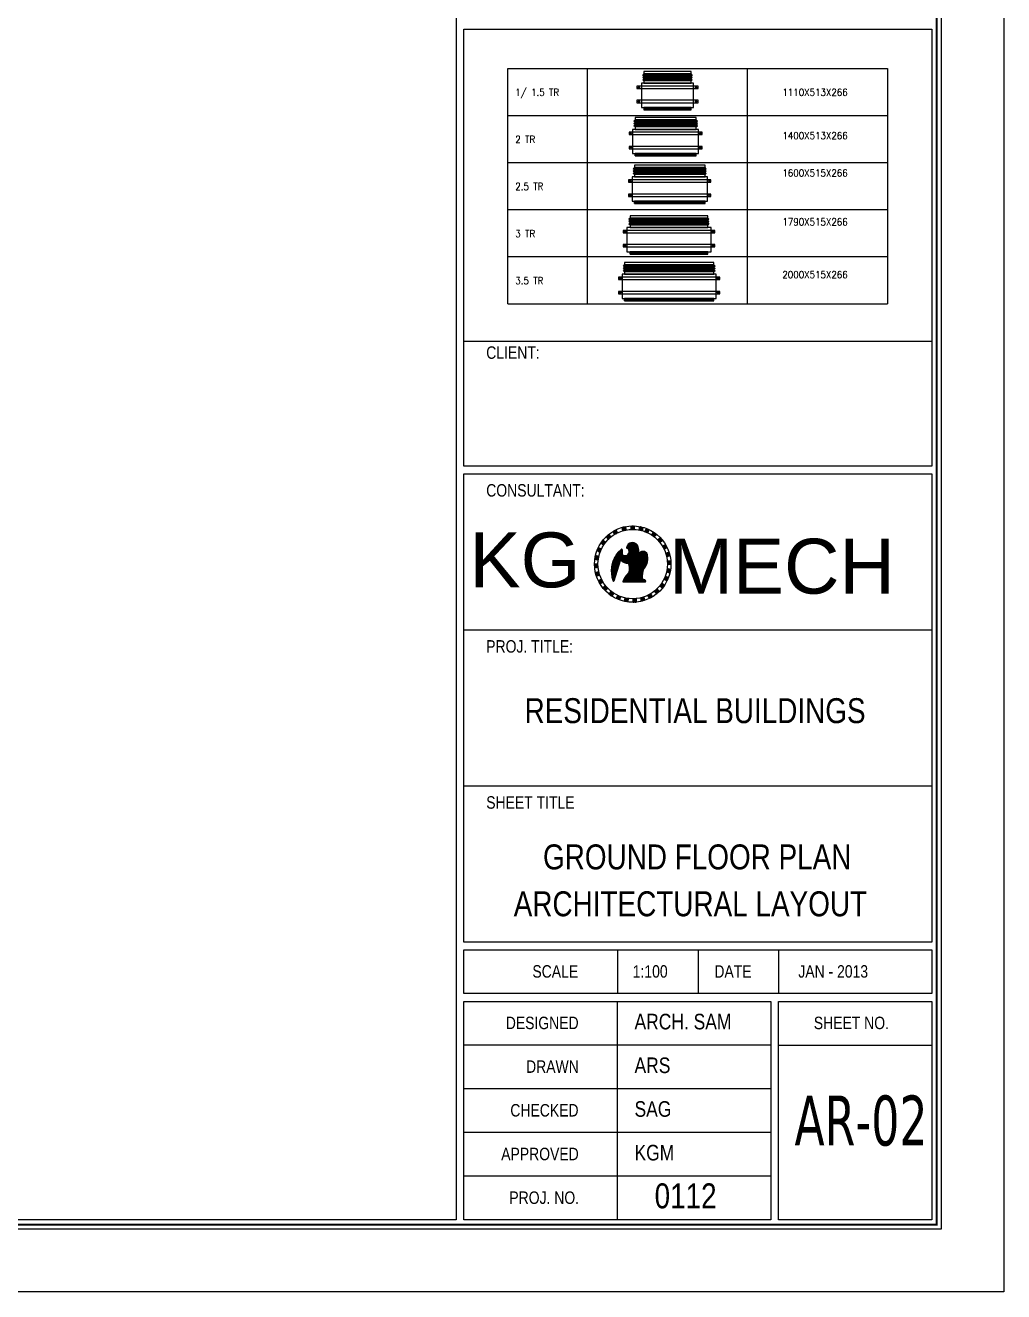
# Model space of a CAD drawing. Header units: millimetres. Extents: x -1288794 to 2153086, y -2701644 to -1335282.
# Drawn here: x 884316 to 905103, y -1519494 to -1492595 of the extents above; entities that cross this region are included whole.
import ezdxf
from ezdxf.enums import TextEntityAlignment as Align

# ---------------------------------------------------------------- set-up
doc = ezdxf.new("R2010")
doc.units = ezdxf.units.MM
doc.header["$LTSCALE"] = 100
for name, color, linetype in [('AC-HLTEXT', 100, 'Continuous'), ('DAIMENTION', 32, 'Continuous'), ('FCU-AC', 160, 'Continuous'), ('LOGO LINE', 7, 'Continuous'), ('LOGO1LINE', 7, 'Continuous'), ('TEXT', 4, 'Continuous')]:
    doc.layers.add(name, color=color, linetype=linetype)
doc.styles.add('ISTILO', font='sanss___.ttf', dxfattribs={"width": 0.8, "height": 400})
doc.styles.add('MKL', font='swisse.ttf')
doc.styles.add('ROMANS', font='romans.shx', dxfattribs={"width": 0.8})
doc.styles.add('SANSSERIF', font='sas_____.pfb')
doc.styles.add('TAHOMA', font='tahoma.ttf', dxfattribs={"width": 0.7})

# ---------------------------------------------------------------- blocks, each defined once
blk = doc.blocks.new('fcu 3.5 tr')
at = {"layer": 'FCU-AC'}
h = blk.add_hatch(dxfattribs=at)
h.set_pattern_fill('NET', color=3)
h.paths.add_polyline_path([(100970, -1580238), (99070, -1580238), (99070, -1580288), (100970, -1580288)])
at = {"layer": 'FCU-AC', "color": 1}
for p, q in [((100970, -1579475), (99070, -1579475)), ((99070, -1579475), (99070, -1579525)), ((100970, -1579525), (100970, -1579475)), ((99070, -1579525), (100970, -1579525)), ((100970, -1579675), (99070, -1579675)), ((99070, -1579675), (99070, -1579725)), ((99070, -1579725), (100970, -1579725)), ((100970, -1579725), (100970, -1579675))]:
    blk.add_line(p, q, dxfattribs=at)
at = {"layer": 'FCU-AC'}
for p, q in [((99045, -1579550), (99070, -1579525)), ((100995, -1579550), (99045, -1579550)), ((99045, -1579550), (99070, -1579575)), ((99045, -1579600), (99070, -1579575)), ((100995, -1579600), (99045, -1579600)), ((99045, -1579600), (99070, -1579625)), ((99045, -1579650), (99070, -1579625)), ((100995, -1579650), (99045, -1579650)), ((99045, -1579650), (99070, -1579675)), ((100970, -1579525), (99070, -1579525)), ((100970, -1579575), (99070, -1579575)), ((100970, -1579575), (99070, -1579575)), ((100970, -1579625), (99070, -1579625)), ((100970, -1579625), (99070, -1579625)), ((100995, -1579550), (100970, -1579525)), ((100995, -1579550), (100970, -1579575)), ((100995, -1579600), (100970, -1579575)), ((100995, -1579600), (100970, -1579625)), ((100995, -1579650), (100970, -1579625)), ((100995, -1579650), (100970, -1579675))]:
    blk.add_line(p, q, dxfattribs=at)
blk.add_lwpolyline([(99020, -1580238), (101020, -1580238), (101020, -1579725), (99020, -1579725)], close=True, dxfattribs=at)
at = {"layer": 'FCU-AC', "color": 6}
for points in [[(98945, -1579838), (101095, -1579838), (101095, -1579788), (98945, -1579788)], [(98945, -1580138), (101095, -1580138), (101095, -1580088), (98945, -1580088)]]:
    blk.add_lwpolyline(points, close=True, dxfattribs=at)
at = {"layer": 'FCU-AC', "color": 3}
blk.add_lwpolyline([(99070, -1580288), (100970, -1580288), (100970, -1580238), (99070, -1580238)], close=True, dxfattribs=at)
at = {"layer": 'FCU-AC', "color": 6}
for centre in [(98982, -1579813), (101057, -1579813), (98982, -1580113), (101057, -1580113)]:
    blk.add_circle(centre, 12.5, dxfattribs=at)
blk = doc.blocks.new('fcu-1    1.5 tr')
h = blk.add_hatch()
h.set_pattern_fill('NET', color=3)
h.paths.add_polyline_path([(78733, -1589179), (77733, -1589179), (77733, -1589229), (78733, -1589229)])
at = {"color": 3}
blk.add_lwpolyline([(77733, -1589229), (78733, -1589229), (78733, -1589179), (77733, -1589179)], close=True, dxfattribs=at)
at = {"layer": 'FCU-AC', "color": 5}
for p, q in [((77733, -1588466), (77708, -1588491)), ((78758, -1588491), (77708, -1588491)), ((77733, -1588516), (77708, -1588491)), ((77733, -1588516), (77708, -1588541)), ((78758, -1588541), (77708, -1588541)), ((77733, -1588566), (77708, -1588541)), ((77733, -1588566), (77708, -1588591)), ((78758, -1588591), (77708, -1588591)), ((77733, -1588616), (77708, -1588591)), ((78733, -1588516), (77733, -1588516)), ((78733, -1588566), (77733, -1588566)), ((78758, -1588491), (78733, -1588466)), ((78758, -1588491), (78733, -1588516)), ((78758, -1588541), (78733, -1588516)), ((78758, -1588541), (78733, -1588566)), ((78758, -1588591), (78733, -1588566)), ((78758, -1588591), (78733, -1588616))]:
    blk.add_line(p, q, dxfattribs=at)
at = {"layer": 'FCU-AC', "color": 1}
for p, q in [((78733, -1588416), (77733, -1588416)), ((77733, -1588416), (77733, -1588466)), ((77733, -1588466), (78733, -1588466)), ((78733, -1588616), (77733, -1588616)), ((77733, -1588616), (77733, -1588666)), ((78733, -1588466), (78733, -1588416)), ((78733, -1588666), (78733, -1588616)), ((77733, -1588666), (78733, -1588666))]:
    blk.add_line(p, q, dxfattribs=at)
at = {"layer": 'FCU-AC'}
for p, q in [((78733, -1588466), (77733, -1588466)), ((78788, -1588666), (77678, -1588666)), ((77678, -1588666), (77678, -1589179)), ((78788, -1589179), (78788, -1588666)), ((77678, -1589179), (78788, -1589179))]:
    blk.add_line(p, q, dxfattribs=at)
at = {"layer": 'FCU-AC', "color": 2}
for p, q in [((78733, -1588516), (77733, -1588516)), ((78733, -1588566), (77733, -1588566))]:
    blk.add_line(p, q, dxfattribs=at)
at = {"layer": 'FCU-AC', "color": 6}
for points in [[(77583, -1588779), (78883, -1588779), (78883, -1588729), (77583, -1588729)], [(77583, -1589079), (78883, -1589079), (78883, -1589029), (77583, -1589029)]]:
    blk.add_lwpolyline(points, close=True, dxfattribs=at)
for centre in [(77629, -1588755), (78837, -1588755), (77629, -1589055), (78837, -1589055)]:
    blk.add_circle(centre, 12.5, dxfattribs=at)
blk = doc.blocks.new('fcu 2 tr')
h = blk.add_hatch()
h.set_pattern_fill('NET', color=3)
h.paths.add_polyline_path([(80954, -1588493), (79654, -1588493), (79654, -1588543), (80954, -1588543)])
at = {"layer": 'FCU-AC'}
for p, q in [((79654, -1587780), (79629, -1587805)), ((80979, -1587805), (79629, -1587805)), ((79654, -1587830), (79629, -1587805)), ((79654, -1587830), (79629, -1587855)), ((80954, -1587780), (79654, -1587780)), ((80954, -1587830), (79654, -1587830)), ((80954, -1587830), (79654, -1587830)), ((80954, -1587780), (80979, -1587805)), ((80954, -1587830), (80979, -1587805)), ((80954, -1587830), (80979, -1587855)), ((80979, -1587855), (79629, -1587855)), ((79654, -1587880), (79629, -1587855)), ((79654, -1587880), (79629, -1587905)), ((80979, -1587905), (79629, -1587905)), ((79654, -1587930), (79629, -1587905)), ((80954, -1587880), (79654, -1587880)), ((80954, -1587880), (79654, -1587880)), ((80954, -1587880), (80979, -1587855)), ((80954, -1587880), (80979, -1587905)), ((80954, -1587930), (80979, -1587905))]:
    blk.add_line(p, q, dxfattribs=at)
at = {"layer": 'FCU-AC', "color": 1}
for p, q in [((80954, -1587730), (79654, -1587730)), ((79654, -1587730), (79654, -1587780)), ((79654, -1587780), (80954, -1587780)), ((80954, -1587780), (80954, -1587730)), ((80954, -1587930), (79654, -1587930)), ((79654, -1587930), (79654, -1587980)), ((79654, -1587980), (80954, -1587980)), ((80954, -1587980), (80954, -1587930))]:
    blk.add_line(p, q, dxfattribs=at)
at = {"layer": 'FCU-AC', "color": 6}
for points in [[(79529, -1588093), (81079, -1588093), (81079, -1588043), (79529, -1588043)], [(79529, -1588393), (81079, -1588393), (81079, -1588343), (79529, -1588343)]]:
    blk.add_lwpolyline(points, close=True, dxfattribs=at)
at = {"layer": 'FCU-AC'}
blk.add_lwpolyline([(79604, -1588493), (81004, -1588493), (81004, -1587980), (79604, -1587980)], close=True, dxfattribs=at)
at = {"layer": 'FCU-AC', "color": 3}
blk.add_lwpolyline([(79654, -1588543), (80954, -1588543), (80954, -1588493), (79654, -1588493)], close=True, dxfattribs=at)
at = {"layer": 'FCU-AC', "color": 6}
for centre in [(79566, -1588068), (81041, -1588068), (79566, -1588368), (81041, -1588368)]:
    blk.add_circle(centre, 12.5, dxfattribs=at)
blk = doc.blocks.new('fcu 2.5 tr')
h = blk.add_hatch()
h.set_pattern_fill('NET', color=3)
h.paths.add_polyline_path([(83172, -1587743), (81672, -1587743), (81672, -1587793), (83172, -1587793)])
at = {"layer": 'FCU-AC'}
for p, q in [((81672, -1587030), (81647, -1587055)), ((83172, -1587030), (81672, -1587030)), ((83197, -1587055), (83172, -1587030)), ((83197, -1587055), (81647, -1587055)), ((81672, -1587080), (81647, -1587055)), ((81672, -1587080), (81647, -1587105)), ((83197, -1587105), (81647, -1587105)), ((81672, -1587130), (81647, -1587105)), ((81672, -1587130), (81647, -1587155)), ((83197, -1587155), (81647, -1587155)), ((81672, -1587180), (81647, -1587155)), ((83172, -1587080), (81672, -1587080)), ((83172, -1587080), (81672, -1587080)), ((83172, -1587130), (81672, -1587130)), ((83172, -1587130), (81672, -1587130)), ((83197, -1587055), (83172, -1587080)), ((83197, -1587105), (83172, -1587080)), ((83197, -1587105), (83172, -1587130)), ((83197, -1587155), (83172, -1587130)), ((83197, -1587155), (83172, -1587180))]:
    blk.add_line(p, q, dxfattribs=at)
at = {"layer": 'FCU-AC', "color": 1}
for p, q in [((83172, -1586980), (81672, -1586980)), ((81672, -1586980), (81672, -1587030)), ((81672, -1587030), (83172, -1587030)), ((83172, -1587030), (83172, -1586980)), ((83172, -1587180), (81672, -1587180)), ((81672, -1587180), (81672, -1587230)), ((81672, -1587230), (83172, -1587230)), ((83172, -1587230), (83172, -1587180))]:
    blk.add_line(p, q, dxfattribs=at)
at = {"layer": 'FCU-AC', "color": 6}
for points in [[(81547, -1587343), (83297, -1587343), (83297, -1587293), (81547, -1587293)], [(81547, -1587643), (83297, -1587643), (83297, -1587593), (81547, -1587593)]]:
    blk.add_lwpolyline(points, close=True, dxfattribs=at)
at = {"layer": 'FCU-AC'}
blk.add_lwpolyline([(81622, -1587743), (83222, -1587743), (83222, -1587230), (81622, -1587230)], close=True, dxfattribs=at)
at = {"layer": 'FCU-AC', "color": 3}
blk.add_lwpolyline([(81672, -1587793), (83172, -1587793), (83172, -1587743), (81672, -1587743)], close=True, dxfattribs=at)
at = {"layer": 'FCU-AC', "color": 6}
for centre in [(81584, -1587318), (83259, -1587318), (81584, -1587618), (83259, -1587618)]:
    blk.add_circle(centre, 12.5, dxfattribs=at)
blk = doc.blocks.new('fcu 3 tr')
h = blk.add_hatch()
h.set_pattern_fill('NET', color=3)
h.paths.add_polyline_path([(86304, -1585367), (84654, -1585367), (84654, -1585417), (86304, -1585417)])
at = {"layer": 'FCU-AC', "color": 1}
for p, q in [((86304, -1584604), (84654, -1584604)), ((84654, -1584604), (84654, -1584654)), ((86304, -1584654), (86304, -1584604)), ((84654, -1584654), (86304, -1584654)), ((86304, -1584804), (84654, -1584804)), ((84654, -1584804), (84654, -1584854)), ((84654, -1584854), (86304, -1584854)), ((86304, -1584854), (86304, -1584804))]:
    blk.add_line(p, q, dxfattribs=at)
at = {"layer": 'FCU-AC'}
for p, q in [((84654, -1584654), (84629, -1584679)), ((86329, -1584679), (84629, -1584679)), ((84654, -1584704), (84629, -1584679)), ((84654, -1584704), (84629, -1584729)), ((86329, -1584729), (84629, -1584729)), ((84654, -1584754), (84629, -1584729)), ((84654, -1584754), (84629, -1584779)), ((86329, -1584779), (84629, -1584779)), ((84654, -1584804), (84629, -1584779)), ((86304, -1584654), (84654, -1584654)), ((86304, -1584704), (84654, -1584704)), ((86304, -1584704), (84654, -1584704)), ((86304, -1584754), (84654, -1584754)), ((86304, -1584754), (84654, -1584754)), ((86304, -1584654), (86329, -1584679)), ((86304, -1584704), (86329, -1584679)), ((86304, -1584704), (86329, -1584729)), ((86304, -1584754), (86329, -1584729)), ((86304, -1584754), (86329, -1584779)), ((86304, -1584804), (86329, -1584779))]:
    blk.add_line(p, q, dxfattribs=at)
blk.add_lwpolyline([(84584, -1585367), (86374, -1585367), (86374, -1584854), (84584, -1584854)], close=True, dxfattribs=at)
at = {"layer": 'FCU-AC', "color": 6}
for points in [[(84504, -1584967), (86454, -1584967), (86454, -1584917), (84504, -1584917)], [(84504, -1585267), (86454, -1585267), (86454, -1585217), (84504, -1585217)]]:
    blk.add_lwpolyline(points, close=True, dxfattribs=at)
at = {"layer": 'FCU-AC', "color": 3}
blk.add_lwpolyline([(84654, -1585417), (86304, -1585417), (86304, -1585367), (84654, -1585367)], close=True, dxfattribs=at)
at = {"layer": 'FCU-AC', "color": 6}
for centre in [(84544, -1584942), (86414, -1584942), (84544, -1585242), (86414, -1585242)]:
    blk.add_circle(centre, 12.5, dxfattribs=at)

msp = doc.modelspace()

# ---------------------------------------------------------------- hatches: boundary and pattern name
h = msp.add_hatch()
h.set_pattern_fill('ANSI36', color=6, scale=36.666455, angle=25.71429, style=0)
h.set_pattern_definition([(70.71429, (897661.5293, -1506959.146), (-1.677009, 9.0844575), [11.458267, -2.291653, 0, -2.291653])])
h.paths.add_polyline_path([(896868.7, -1503308.5, 0.0225273), (896804.3, -1503343.1), (896836.3, -1503409.5, -0.0247745), (896900.5, -1503374.6)])
h = msp.add_hatch()
h.set_pattern_fill('ANSI36', color=6, scale=36.666455, angle=167.14286, style=0)
h.set_pattern_definition([(212.14286, (898653.561, -1501492.5794), (-4.352928, -8.148113), [11.458267, -2.291653, 0, -2.291653])])
h.paths.add_polyline_path([(896997.3, -1503259.6, -0.0225273), (897069.2, -1503246.6), (897085.6, -1503318.4, 0.0247745), (897013.6, -1503331.1)])
h = msp.add_hatch()
h.set_pattern_fill('ANSI36', color=6, scale=36.666455, angle=180, style=0)
h.set_pattern_definition([(225, (898055.0307, -1501217.206), (-2.4306655, -8.91244), [11.458267, -2.291653, 0, -2.291653])])
h.paths.add_polyline_path([(897185.4, -1503228.2, -0.0225273), (897258.4, -1503231.5), (897258.4, -1503305.1, 0.0247745), (897185.4, -1503301.5)])
h = msp.add_hatch()
h.set_pattern_fill('ANSI36', color=6, scale=36.666455, angle=-167.14286, style=0)
h.set_pattern_definition([(237.85714, (897412.071, -1501087.4032), (-0.386519, -9.229861), [11.458267, -2.291653, 0, -2.291653])])
h.paths.add_polyline_path([(897372.7, -1503241.5, -0.0225273), (897443.1, -1503260.9), (897426.7, -1503332.7, 0.0247745), (897356.4, -1503313)])
h = msp.add_hatch()
h.set_pattern_fill('ANSI36', color=6, scale=36.666455, angle=-25.71429, style=0)
h.set_pattern_definition([(19.28571, (895212.642, -1506204.5415), (6.056917, 6.975205), [11.458267, -2.291653, 0, -2.291653])])
h.paths.add_polyline_path([(897572.5, -1503308.5, 0.0225273), (897505.3, -1503279.8), (897473.3, -1503346.2, -0.0247745), (897540.7, -1503374.6)])
h = msp.add_hatch()
h.set_pattern_fill('ANSI36', color=6, scale=36.666455, angle=-38.57143, style=0)
h.set_pattern_definition([(6.42857, (894781.1644, -1505703.449), (7.4571865, 5.452531), [11.458267, -2.291653, 0, -2.291653])])
h.paths.add_polyline_path([(897726.3, -1503405.1, 0.0225273), (897667.1, -1503362.2), (897621.2, -1503419.8, -0.0247745), (897680.5, -1503462.5)])
h = msp.add_hatch()
h.set_pattern_fill('ANSI36', color=6, scale=36.666455, angle=51.42857, style=0)
h.set_pattern_definition([(96.42857, (898884.7507, -1506478.658), (-5.452531, 7.4571865), [11.458267, -2.291653, 0, -2.291653])])
h.paths.add_polyline_path([(896586.4, -1503533.6, 0.0225273), (896543.5, -1503592.7), (896601.1, -1503638.6, -0.0247745), (896643.8, -1503579.3)])
h = msp.add_hatch()
h.set_pattern_fill('ANSI36', color=6, scale=36.666455, angle=38.57143, style=0)
h.set_pattern_definition([(83.57143, (898300.209, -1506787.814), (-3.656445, 8.4835216), [11.458267, -2.291653, 0, -2.291653])])
h.paths.add_polyline_path([(896714.9, -1503405.1, 0.0225273), (896659.9, -1503453.2), (896705.8, -1503510.8, -0.0247745), (896760.6, -1503462.5)])
h = msp.add_hatch()
h.set_pattern_fill('ANSI31', color=6, scale=36.45, style=0)
h.set_pattern_definition([(45, (896637.013, -1506308.6005), (-3.221755, 3.221755), [])])
h.paths.add_polyline_path([(897143.7, -1504212.8, 0.1070133), (897009, -1504413), (897490.5, -1504413, 0.3835303), (897497.5, -1504406.7, 0.674478), (897440.8, -1504376.4), (897425.3, -1504332.4, -0.1268388), (897450.9, -1504147.3, 0.2280769), (897537.7, -1503866.3, 0.6975506), (897357.6, -1503805.9, 0.0308659), (897337.7, -1503672.3, 0.880226), (897091.6, -1503703.5), (897113.6, -1503702.8, -1.0270626), (897000.9, -1503836.1), (897000.9, -1503747.1, 0.3506469), (896982.5, -1503724.1, 0.2389572), (896974.2, -1503726.2, 0.3170491), (896807.9, -1504404.8, 0.7037758), (896816.8, -1504404.6), (896964.7, -1503950.3, 0.26839), (897132.8, -1504017.3, -0.1721045)])
h = msp.add_hatch()
h.set_pattern_fill('ANSI36', color=6, scale=36.666455, angle=-51.42857, style=0)
h.set_pattern_definition([(353.57143, (894472.0084, -1505118.9075), (8.4835216, 3.656445), [11.458267, -2.291653, 0, -2.291653])])
h.paths.add_polyline_path([(897854.7, -1503533.6, 0.0225273), (897806.6, -1503478.6), (897749, -1503524.5, -0.0247745), (897797.3, -1503579.3)])
h = msp.add_hatch()
h.set_pattern_fill('ANSI36', color=6, scale=36.666455, angle=-64.28571, style=0)
h.set_pattern_definition([(340.71429, (894300.6763, -1504480.228), (9.0844575, 1.677009), [11.458267, -2.291653, 0, -2.291653])])
h.paths.add_polyline_path([(897951.3, -1503687.4, 0.0225273), (897916.7, -1503623), (897850.3, -1503655, -0.0247745), (897885.2, -1503719.2)])
h = msp.add_hatch()
h.set_pattern_fill('ANSI36', color=6, scale=36.666455, angle=77.14286, style=0)
h.set_pattern_definition([(122.14286, (899778.359, -1505515.0173), (-8.148113, 4.352928), [11.458267, -2.291653, 0, -2.291653])])
h.paths.add_polyline_path([(896429.8, -1503858.8, 0.0225273), (896416.8, -1503930.7), (896488.6, -1503947, -0.0247745), (896501.3, -1503875.1)])
h = msp.add_hatch()
h.set_pattern_fill('ANSI36', color=6, scale=36.666455, angle=64.28571, style=0)
h.set_pattern_definition([(109.28571, (899385.843, -1506047.1804), (-6.975205, 6.056917), [11.458267, -2.291653, 0, -2.291653])])
h.paths.add_polyline_path([(896489.8, -1503687.4, 0.0225273), (896461.1, -1503754.5), (896527.5, -1503786.5, -0.0247745), (896555.9, -1503719.2)])
h = msp.add_hatch()
h.set_pattern_fill('ANSI36', color=6, scale=36.666455, angle=-77.14286, style=0)
h.set_pattern_definition([(327.85714, (894275.7595, -1503819.436), (9.229861, -0.386519), [11.458267, -2.291653, 0, -2.291653])])
h.paths.add_polyline_path([(898011.3, -1503858.8, 0.0225273), (897991.8, -1503788.4), (897920, -1503804.8, -0.0247745), (897939.8, -1503875.1)])
h = msp.add_hatch()
h.set_pattern_fill('ANSI36', color=6, scale=36.666455, angle=90, style=0)
h.set_pattern_definition([(135, (900042.6166, -1504908.8536), (-8.9124403, 2.4306655), [11.458267, -2.291653, 0, -2.291653])])
h.paths.add_polyline_path([(896409.5, -1504039.3, 0.0225273), (896412.8, -1504112.2), (896486.4, -1504112.2, -0.0247745), (896482.8, -1504039.3)])
h = msp.add_hatch()
h.set_pattern_fill('ANSI36', color=6, scale=36.666455, angle=-102.85714, style=0)
h.set_pattern_definition([(302.14286, (894662.765, -1502563.5037), (8.148113, -4.352928), [11.458267, -2.291653, 0, -2.291653])])
h.paths.add_polyline_path([(898011.3, -1504219.7, 0.0225273), (898024.3, -1504147.9), (897952.5, -1504131.5, -0.0247745), (897939.8, -1504203.4)])
h = msp.add_hatch()
h.set_pattern_fill('ANSI36', color=6, scale=36.666455, angle=-90, style=0)
h.set_pattern_definition([(315, (894398.5074, -1503169.6674), (8.9124403, -2.4306655), [11.458267, -2.291653, 0, -2.291653])])
h.paths.add_polyline_path([(898031.6, -1504039.3, 0.0225273), (898028.3, -1503966.3), (897954.7, -1503966.3, -0.0247745), (897958.3, -1504039.3)])
h = msp.add_hatch()
h.set_pattern_fill('ANSI36', color=6, scale=36.666455, angle=102.85714, style=0)
h.set_pattern_definition([(147.85714, (900165.3644, -1504259.085), (-9.229861, 0.386519), [11.458267, -2.291653, 0, -2.291653])])
h.paths.add_polyline_path([(896429.8, -1504219.7, 0.0225273), (896449.3, -1504290.2), (896521.1, -1504273.8, -0.0247745), (896501.3, -1504203.4)])
h = msp.add_hatch()
h.set_pattern_fill('ANSI36', color=6, scale=36.666455, angle=115.71429, style=0)
h.set_pattern_definition([(160.71429, (900140.4476, -1503598.293), (-9.0844575, -1.677009), [11.458267, -2.291653, 0, -2.291653])])
h.paths.add_polyline_path([(896489.8, -1504391.2, 0.0225273), (896524.4, -1504455.5), (896590.8, -1504423.5, -0.0247745), (896555.9, -1504359.4)])
h = msp.add_hatch()
h.set_pattern_fill('ANSI36', color=6, scale=36.666455, angle=-128.57143, style=0)
h.set_pattern_definition([(276.42857, (895556.3732, -1501599.863), (5.452531, -7.4571865), [11.458267, -2.291653, 0, -2.291653])])
h.paths.add_polyline_path([(897854.7, -1504545, 0.0225273), (897897.6, -1504485.8), (897840, -1504439.9, -0.0247745), (897797.3, -1504499.2)])
h = msp.add_hatch()
h.set_pattern_fill('ANSI36', color=6, scale=36.666455, angle=-115.71429, style=0)
h.set_pattern_definition([(289.28571, (895055.281, -1502031.3406), (6.975205, -6.056917), [11.458267, -2.291653, 0, -2.291653])])
h.paths.add_polyline_path([(897951.3, -1504391.2, 0.0225273), (897980, -1504324), (897913.6, -1504292, -0.0247745), (897885.2, -1504359.4)])
h = msp.add_hatch()
h.set_pattern_fill('ANSI36', color=6, scale=36.666455, angle=128.57143, style=0)
h.set_pattern_definition([(173.57143, (899969.1155, -1502959.6135), (-8.4835216, -3.656445), [11.458267, -2.291653, 0, -2.291653])])
h.paths.add_polyline_path([(896586.4, -1504545, 0.0225273), (896634.5, -1504600), (896692.1, -1504554, -0.0247745), (896643.8, -1504499.2)])
h = msp.add_hatch()
h.set_pattern_fill('ANSI36', color=6, scale=36.666455, angle=141.42857, style=0)
h.set_pattern_definition([(186.42857, (899659.9595, -1502375.072), (-7.4571865, -5.452531), [11.458267, -2.291653, 0, -2.291653])])
h.paths.add_polyline_path([(896714.9, -1504673.4, 0.0225273), (896774, -1504716.3), (896819.9, -1504658.7, -0.0247745), (896760.6, -1504616)])
h = msp.add_hatch()
h.set_pattern_fill('ANSI36', color=6, scale=36.666455, angle=154.28571, style=0)
h.set_pattern_definition([(199.28571, (899228.482, -1501873.9795), (-6.056917, -6.975205), [11.458267, -2.291653, 0, -2.291653])])
h.paths.add_polyline_path([(896868.7, -1504770, 0.0225273), (896935.8, -1504798.7), (896967.8, -1504732.3, -0.0247745), (896900.5, -1504703.9)])
h = msp.add_hatch()
h.set_pattern_fill('ANSI36', color=6, scale=36.666455, angle=-154.28571, style=0)
h.set_pattern_definition([(250.71429, (896779.5947, -1501119.375), (1.677009, -9.0844575), [11.458267, -2.291653, 0, -2.291653])])
h.paths.add_polyline_path([(897572.5, -1504770, 0.0225273), (897636.8, -1504735.4), (897604.8, -1504669, -0.0247745), (897540.7, -1504703.9)])
h = msp.add_hatch()
h.set_pattern_fill('ANSI36', color=6, scale=36.666455, angle=-141.42857, style=0)
h.set_pattern_definition([(263.57143, (896140.915, -1501290.707), (3.656445, -8.4835216), [11.458267, -2.291653, 0, -2.291653])])
h.paths.add_polyline_path([(897726.3, -1504673.4, 0.0225273), (897781.3, -1504625.3), (897735.3, -1504567.7, -0.0247745), (897680.5, -1504616)])
h = msp.add_hatch()
h.set_pattern_fill('ANSI36', color=6, scale=36.666455, angle=167.14286, style=0)
h.set_pattern_definition([(212.14286, (898696.3188, -1501481.4634), (-4.352928, -8.148113), [11.458267, -2.291653, 0, -2.291653])])
h.paths.add_polyline_path([(897040.1, -1504830, 0.0225273), (897112, -1504843), (897128.3, -1504771.2, -0.0247745), (897056.4, -1504758.5)])
h = msp.add_hatch()
h.set_pattern_fill('ANSI36', color=6, scale=36.666455, angle=180, style=0)
h.set_pattern_definition([(225, (898090.155, -1501217.206), (-2.4306655, -8.9124403), [11.458267, -2.291653, 0, -2.291653])])
h.paths.add_polyline_path([(897220.6, -1504850.3, 0.0225273), (897293.5, -1504847), (897293.5, -1504773.4, -0.0247745), (897220.6, -1504777)])
h = msp.add_hatch()
h.set_pattern_fill('ANSI36', color=6, scale=36.666455, angle=-167.14286, style=0)
h.set_pattern_definition([(237.85714, (897440.3863, -1501094.458), (-0.386519, -9.229861), [11.458267, -2.291653, 0, -2.291653])])
h.paths.add_polyline_path([(897401, -1504830, 0.0225273), (897471.5, -1504810.5), (897455.1, -1504738.7, -0.0247745), (897384.7, -1504758.5)])

# ---------------------------------------------------------------- linework, layer by layer
at = {"color": 6}
for p, q in [((896836.3, -1503409.5), (896804.5, -1503343.4)), ((896836.3, -1503409.5), (896804.5, -1503343.4)), ((896900.5, -1503374.6), (896868.7, -1503308.5)), ((896900.5, -1503374.6), (896868.7, -1503308.5)), ((897013.6, -1503331.1), (896997.3, -1503259.6)), ((897013.6, -1503331.1), (896997.3, -1503259.6)), ((897085.6, -1503318.4), (897069.3, -1503246.9)), ((897185.4, -1503301.5), (897185.4, -1503228.2)), ((897185.4, -1503301.5), (897185.4, -1503228.2)), ((897258.4, -1503305.1), (897258.4, -1503231.8)), ((897258.4, -1503305.1), (897258.4, -1503231.8)), ((897356.4, -1503313), (897372.7, -1503241.5)), ((897356.4, -1503313), (897372.7, -1503241.5)), ((897426.7, -1503332.7), (897443.1, -1503261.2)), ((897426.7, -1503332.7), (897443.1, -1503261.2)), ((897540.7, -1503374.6), (897572.5, -1503308.5)), ((897540.7, -1503374.6), (897572.5, -1503308.5)), ((897621.2, -1503419.8), (897666.9, -1503362.5)), ((897621.2, -1503419.8), (897666.9, -1503362.5)), ((896601.1, -1503638.6), (896543.8, -1503592.9)), ((896601.1, -1503638.6), (896543.8, -1503592.9)), ((896643.8, -1503579.3), (896586.4, -1503533.6)), ((896643.8, -1503579.3), (896586.4, -1503533.6)), ((896705.8, -1503510.8), (896660.1, -1503453.5)), ((896705.8, -1503510.8), (896660.1, -1503453.5)), ((896760.6, -1503462.5), (896714.9, -1503405.1)), ((896760.6, -1503462.5), (896714.9, -1503405.1)), ((897680.5, -1503462.5), (897726.3, -1503405.1)), ((897680.5, -1503462.5), (897726.3, -1503405.1)), ((897749, -1503524.5), (897806.4, -1503478.8)), ((897749, -1503524.5), (897806.4, -1503478.8)), ((897797.3, -1503579.3), (897854.7, -1503533.6)), ((897797.3, -1503579.3), (897854.7, -1503533.6)), ((897850.3, -1503655), (897916.4, -1503623.2)), ((897850.3, -1503655), (897916.4, -1503623.2)), ((896501.3, -1503875.1), (896429.8, -1503858.8)), ((896501.3, -1503875.1), (896429.8, -1503858.8)), ((896527.5, -1503786.5), (896461.4, -1503754.7)), ((896527.5, -1503786.5), (896461.4, -1503754.7)), ((896555.9, -1503719.2), (896489.8, -1503687.4)), ((896555.9, -1503719.2), (896489.8, -1503687.4)), ((897000.9, -1503836.1), (897000.9, -1503747.1)), ((897091.6, -1503703.5), (897113.6, -1503702.8)), ((897885.2, -1503719.2), (897951.3, -1503687.4)), ((897885.2, -1503719.2), (897951.3, -1503687.4)), ((897920, -1503804.8), (897991.5, -1503788.4)), ((897920, -1503804.8), (897991.5, -1503788.4)), ((897939.8, -1503875.1), (898011.3, -1503858.8)), ((897939.8, -1503875.1), (898011.3, -1503858.8)), ((896482.8, -1504039.3), (896409.5, -1504039.3)), ((896482.8, -1504039.3), (896409.5, -1504039.3)), ((896486.4, -1504112.2), (896413.1, -1504112.2)), ((896486.4, -1504112.2), (896413.1, -1504112.2)), ((896488.6, -1503947), (896417.1, -1503930.7)), ((896488.6, -1503947), (896417.1, -1503930.7)), ((896964.7, -1503950.3), (896816.8, -1504404.6)), ((897952.5, -1504131.5), (898024, -1504147.8)), ((897952.5, -1504131.5), (898024, -1504147.8)), ((897954.7, -1503966.3), (898028, -1503966.3)), ((897954.7, -1503966.3), (898028, -1503966.3)), ((897958.3, -1504039.3), (898031.6, -1504039.3)), ((897958.3, -1504039.3), (898031.6, -1504039.3)), ((896501.3, -1504203.4), (896429.8, -1504219.7)), ((896501.3, -1504203.4), (896429.8, -1504219.7)), ((896521.1, -1504273.8), (896449.6, -1504290.1)), ((896521.1, -1504273.8), (896449.6, -1504290.1)), ((896555.9, -1504359.4), (896489.8, -1504391.2)), ((896555.9, -1504359.4), (896489.8, -1504391.2)), ((896590.8, -1504423.5), (896524.7, -1504455.3)), ((896590.8, -1504423.5), (896524.7, -1504455.3)), ((897009, -1504413), (897490.5, -1504413)), ((897425.3, -1504332.4), (897440.8, -1504376.4)), ((897840, -1504439.9), (897897.3, -1504485.6)), ((897840, -1504439.9), (897897.3, -1504485.6)), ((897885.2, -1504359.4), (897951.3, -1504391.2)), ((897885.2, -1504359.4), (897951.3, -1504391.2)), ((897913.6, -1504292), (897979.7, -1504323.9)), ((897913.6, -1504292), (897979.7, -1504323.9)), ((897939.8, -1504203.4), (898011.3, -1504219.7)), ((897939.8, -1504203.4), (898011.3, -1504219.7)), ((896643.8, -1504499.2), (896586.4, -1504545)), ((896643.8, -1504499.2), (896586.4, -1504545)), ((896692.1, -1504554), (896634.8, -1504599.7)), ((896692.1, -1504554), (896634.8, -1504599.7)), ((896760.6, -1504616), (896714.9, -1504673.4)), ((896760.6, -1504616), (896714.9, -1504673.4)), ((896819.9, -1504658.7), (896774.2, -1504716)), ((896819.9, -1504658.7), (896774.2, -1504716)), ((896900.5, -1504703.9), (896868.7, -1504770)), ((896900.5, -1504703.9), (896868.7, -1504770)), ((896967.8, -1504732.3), (896936, -1504798.4)), ((896967.8, -1504732.3), (896936, -1504798.4)), ((897540.7, -1504703.9), (897572.5, -1504770)), ((897540.7, -1504703.9), (897572.5, -1504770)), ((897604.8, -1504669), (897636.6, -1504735.1)), ((897604.8, -1504669), (897636.6, -1504735.1)), ((897680.5, -1504616), (897726.3, -1504673.4)), ((897680.5, -1504616), (897726.3, -1504673.4)), ((897735.3, -1504567.7), (897781, -1504625.1)), ((897735.3, -1504567.7), (897781, -1504625.1)), ((897797.3, -1504499.2), (897854.7, -1504545)), ((897797.3, -1504499.2), (897854.7, -1504545)), ((897056.4, -1504758.5), (897040.1, -1504830)), ((897056.4, -1504758.5), (897040.1, -1504830)), ((897128.3, -1504771.2), (897112, -1504842.7)), ((897128.3, -1504771.2), (897112, -1504842.7)), ((897220.6, -1504777), (897220.6, -1504850.3)), ((897220.6, -1504777), (897220.6, -1504850.3)), ((897293.5, -1504773.4), (897293.5, -1504846.7)), ((897293.5, -1504773.4), (897293.5, -1504846.7)), ((897384.7, -1504758.5), (897401, -1504830)), ((897384.7, -1504758.5), (897401, -1504830)), ((897455.1, -1504738.7), (897471.4, -1504810.2)), ((897455.1, -1504738.7), (897471.4, -1504810.2))]:
    msp.add_line(p, q, dxfattribs=at)
for radius in [811.1, 737.7]:
    msp.add_circle((897220.6, -1504039.3), radius, dxfattribs=at)
for centre, radius, start, end in [((897216.7, -1503703.6), 125, 8.86708, 179.93696), ((897372.4, -1504183.4), 606.4, 131.04915, 201.41384), ((896980.4, -1503733.3), 9.44, 77.29223, 131.04915), ((896977.3, -1503747.1), 23.6, 0, 77.29223), ((897059, -1503771), 87.3, 228.24948, 51.30904), ((896266.2, -1503900.3), 1095.5, 4.94242, 12.01413), ((897436.5, -1503869.2), 101.2, 1.6654, 141.2563), ((897202.2, -1503916.7), 339.2, 317.14623, 8.5385), ((897106.7, -1503838.5), 180.7, 218.21967, 278.31391), ((896862.7, -1504130.5), 292.9, 343.66509, 22.72588), ((897796.9, -1504289.5), 374.1, 157.66136, 186.57627), ((896812.3, -1504403.1), 4.72, 201.41384, 341.96166), ((897538.6, -1504624), 570.1, 133.83872, 158.27138), ((897463, -1504403), 34.7, 353.93332, 129.92852), ((897490.5, -1504405.9), 7.08, 270, 353.93332)]:
    msp.add_arc(centre, radius, start, end, dxfattribs=at)
at = {"layer": 'DAIMENTION', "color": 3}
msp.add_line((902631.9, -1493508.5), (902631.9, -1498508.5), dxfattribs=at)
at = {"layer": 'FCU-AC', "color": 3}
for p, q in [((894566.9, -1493508.5), (902631.9, -1493508.5)), ((894566.9, -1498508.5), (894566.9, -1493508.5)), ((896263.6, -1498508.5), (896263.6, -1493508.5)), ((899650.6, -1493508.5), (899650.6, -1498508.5)), ((894566.9, -1494508.5), (902631.9, -1494508.5)), ((894566.9, -1495508.5), (902631.9, -1495508.5)), ((894566.9, -1496508.5), (902631.9, -1496508.5)), ((894566.9, -1497508.5), (902631.9, -1497508.5)), ((894566.9, -1498508.5), (902631.9, -1498508.5))]:
    msp.add_line(p, q, dxfattribs=at)
at = {"layer": 'LOGO LINE'}
msp.add_line((893634.2, -1499307.1), (903578.4, -1499307.1), dxfattribs=at)
msp.add_lwpolyline([(905103, -1519493.9), (826345, -1519493.9), (826345, -1463806.4), (905103, -1463806.4)], close=True, dxfattribs=at)
at = {"layer": 'LOGO1LINE'}
for p, q in [((903578.4, -1505439.4), (893634.2, -1505439.4)), ((903578.4, -1508754.1), (893634.2, -1508754.1)), ((896895.2, -1512234.6), (896895.2, -1513162.7)), ((898608.6, -1512234.6), (898608.6, -1513162.7)), ((900322, -1512234.6), (900322, -1513162.7)), ((896895.2, -1517969.1), (896895.2, -1513328.5)), ((900156.3, -1514256.6), (893634.2, -1514256.6)), ((900322, -1514256.6), (903578.4, -1514256.6)), ((896895.2, -1515184.7), (893634.2, -1515184.7)), ((900156.3, -1515184.7), (896895.2, -1515184.7)), ((900156.3, -1516112.8), (893634.2, -1516112.8)), ((900156.3, -1517041), (893634.2, -1517041))]:
    msp.add_line(p, q, dxfattribs=at)
for points in [[(903777.1, -1518168), (827670.9, -1518168), (827670.9, -1465132.3), (903777.1, -1465132.3)], [(893468.4, -1517969.1), (827869.8, -1517969.1), (827869.8, -1465331.1), (893468.4, -1465331.1)], [(903578.4, -1501958.9), (893634.2, -1501958.9), (893634.2, -1492677.7), (903578.4, -1492677.7)], [(903578.4, -1512068.9), (893634.2, -1512068.9), (893634.2, -1502124.7), (903578.4, -1502124.7)], [(903578.4, -1513162.7), (893634.2, -1513162.7), (893634.2, -1512234.6), (903578.4, -1512234.6)], [(900156.3, -1517969.1), (893634.2, -1517969.1), (893634.2, -1513328.5), (900156.3, -1513328.5)], [(903578.4, -1517969.1), (900322, -1517969.1), (900322, -1513328.5), (903578.4, -1513328.5)]]:
    msp.add_lwpolyline(points, close=True, dxfattribs=at)
at = {"layer": 'LOGO1LINE', "const_width": 39.8}
msp.add_lwpolyline([(903677.7, -1518068.5), (827770.3, -1518068.5), (827770.3, -1465231.7), (903677.7, -1465231.7)], close=True, dxfattribs=at)

# ---------------------------------------------------------------- block references
at = {"layer": 'FCU-AC'}
for name, p in [('fcu-1    1.5 tr', (819727.1, 94841.3)), ('fcu 2 tr', (817615.7, 93175.7))]:
    msp.add_blockref(name, p, dxfattribs=at)
at = {"layer": 'FCU-AC', "color": 3}
for name, p in [('fcu 2.5 tr', (815587.1, 91413.6)), ('fcu 3 tr', (812512.2, 87963.7)), ('fcu 3.5 tr', (797977.3, 81842.5))]:
    msp.add_blockref(name, p, dxfattribs=at)

# ---------------------------------------------------------------- texts
at = {"color": 6, "style": 'MKL'}
for s, p in [('KG', (893752.9, -1504533.8)), ('MECH', (897993.3, -1504666.6))]:
    msp.add_text(s, height=1166.4, dxfattribs=at).set_placement(p)
at = {"layer": 'AC-HLTEXT', "style": 'ROMANS', "width": 0.9}
for s, p in [('1/ 1.5 TR ', (894726.3, -1494093.1)), ('1110X513X266', (900400.8, -1494093.1)), ('2 TR ', (894726.3, -1495093.1)), ('1400X513X266', (900400.8, -1495016.1)), ('1600X515X266', (900400.8, -1495806.3)), ('2.5 TR ', (894726.3, -1496093.1)), ('1790X515X266', (900400.8, -1496844.3)), ('3 TR', (894726.3, -1497093.1)), ('3.5 TR', (894726.3, -1498093.1)), ('2000X515X266', (900400.8, -1497963.7))]:
    msp.add_text(s, height=150, dxfattribs=at).set_placement(p)
at = {"layer": 'TEXT', "color": 7, "style": 'ISTILO', "width": 0.8}
for s, height, p in [('CLIENT:', 265.18, (894108.9, -1499678.7)), ('CONSULTANT:', 265.179, (894108.9, -1502605.4)), ('PROJ. TITLE:', 265.179, (894108.9, -1505920)), ('SHEET TITLE', 265.179, (894108.9, -1509234.7)), ('SCALE', 265.18, (895089.6, -1512823.7)), ('1:100', 265.18, (897221.8, -1512823.7)), ('DATE', 265.18, (898956.5, -1512823.7)), ('JAN - 2013', 265.18, (900739.8, -1512823.7)), ('ARCH. SAM', 331.47, (897259.8, -1513922.8)), ('DESIGNED', 265.18, (894524.3, -1513917.5)), ('SHEET NO.', 265.18, (901069.1, -1513917.5)), ('DRAWN', 265.18, (894955.8, -1514845.6)), ('ARS', 331.47, (897259.8, -1514850.9)), ('SAG', 331.47, (897259.8, -1515779)), ('CHECKED', 265.18, (894620.9, -1515773.8)), ('APPROVED', 265.18, (894427.5, -1516701.9)), ('KGM', 331.47, (897259.8, -1516707.1)), ('PROJ. NO.', 265.18, (894600.1, -1517630))]:
    msp.add_text(s, height=height, dxfattribs=at).set_placement(p)
for s, p in [('RESIDENTIAL BUILDINGS', (898546, -1507417.4)), ('GROUND FLOOR PLAN', (898591.6, -1510523.8)), ('ARCHITECTURAL LAYOUT', (898446.8, -1511520.2))]:
    msp.add_text(s, height=530.357, dxfattribs=at).set_placement(p, align=Align.CENTER)
at = {"layer": 'TEXT', "color": 30}
for s, height, style, width, p in [('AR-02', 1060.71, 'TAHOMA', 0.75, (902071, -1516387.9)), ('0112', 529.73, 'SANSSERIF', 0.8, (898344.9, -1517723))]:
    msp.add_text(s, height=height, dxfattribs=dict(at, style=style, width=width)).set_placement(p, align=Align.CENTER)

doc.saveas('drawing.dxf')
